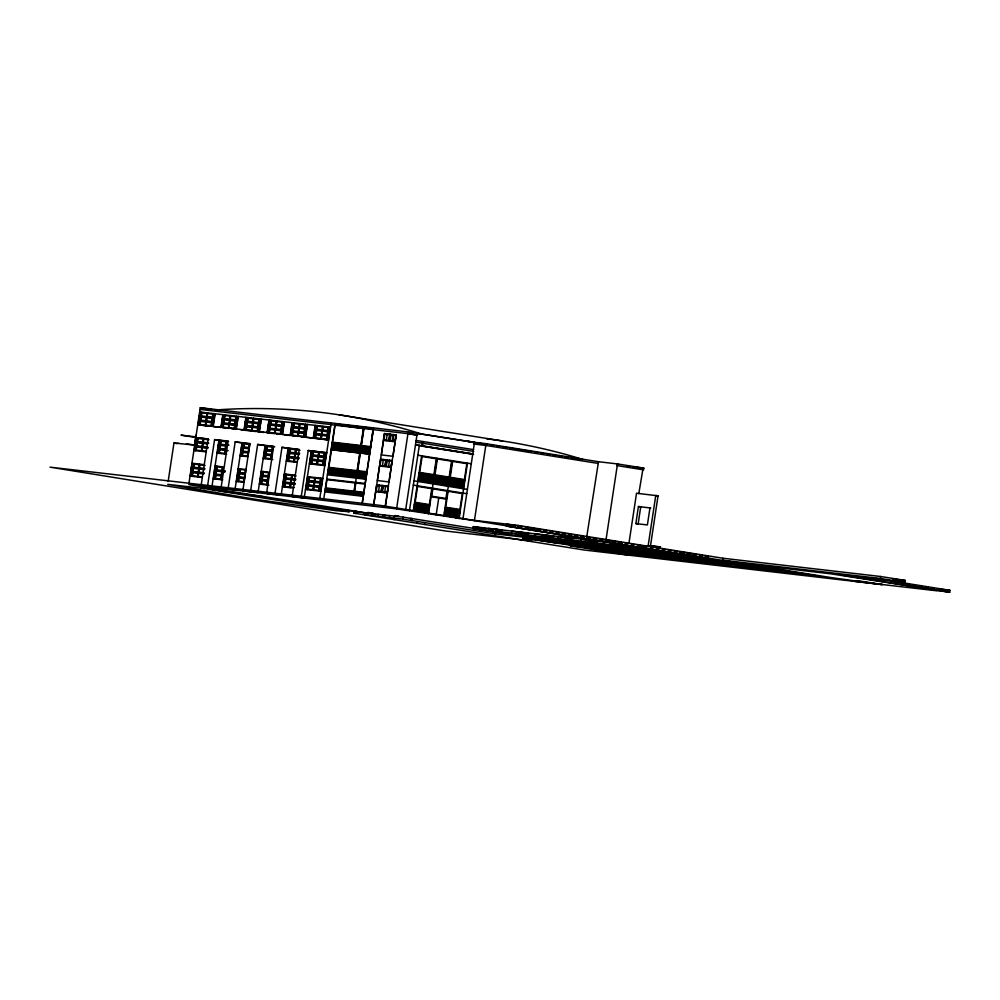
<?xml version="1.0" encoding="UTF-8"?>
<svg xmlns="http://www.w3.org/2000/svg" width="1000" height="1000" viewBox="0 0 1000 1000"><rect width="100%" height="100%" fill="white"/><g stroke="black" fill="none" stroke-linecap="round" stroke-linejoin="round"><path stroke-width="1.5" d="M378.562 492.013L379.4 485.138M382.438 466.362L383.275 459.5M386.312 440.725L387.15 433.85M384.725 492.725L385.55 485.85M388.6 467.075L389.438 460.213M168.175 481.3L173.962 442.987L195.238 445.163M194.375 445.825L195.987 435.163M188.975 483.212L200.287 407.7L408.575 431.987L474.5 442.4M190.413 475.525L191.525 468.162M195.463 450.625L196.762 442.075M200.662 417.05L199.275 416.887L198.162 424.25L199.55 424.4L200.637 416.438M191.975 476.312L193.912 463.488M195.85 450.675L197.787 437.85M199.725 425.025L201.675 412.212M197.75 476.975L199.688 464.162M201.625 451.337L203.562 438.512M205.5 425.7L207.438 412.875M204.15 486.413L201.062 485.925L208.162 438.913L195.863 437.625L208.05 439.038M213.212 413.55L211.275 426.362L197.812 424.812A1266.175 22.1 8.6 0 1 328.625 439.95L301.05 436.763M215.138 413.762L213.2 426.587L220.888 427.475L222.838 414.663M207.7 485.087L214.575 439.6L228.113 441.087L221.012 488.088L227.237 489.087M212.062 485.887L218.95 440.3L228.575 441.413M215.062 478.988L217 466.163M218.938 453.338L220.875 440.525M224.75 414.888L222.812 427.7L228.588 428.375L230.525 415.55M220.837 479.65L222.775 466.838L215.075 465.938M224.713 454.012L226.65 441.188M221.188 479.087L221.663 476.012M221.838 474.812L222.3 471.737L224.925 472.038M222.95 467.463L222.488 470.538L225.1 470.838M225.075 453.45L225.538 450.363L228.15 450.675M225.712 449.175L226.188 446.1M226.825 441.825L226.363 444.9L228.975 445.2M234.363 429.038L236.3 416.213M238.225 416.438L236.287 429.263L231.8 428.738M221.012 488.088L228.062 488.888L235.175 441.875L249.95 443.562L242.838 490.562L250.325 491.763M240.1 455.8L247.8 456.688L249.737 443.862L242.037 442.975L234.938 489.988L228.062 488.888M243.975 430.15L245.912 417.337M238.15 481.662L240.087 468.837M242.025 456.012L243.962 443.2M245.9 430.375L247.838 417.55M251.675 431.037L253.612 418.225M259.387 418.888L257.45 431.712L263.988 432.475M259.375 431.938L261.312 419.113M242.838 490.562L250.538 491.45L257.65 444.45L273.65 446.325L266.775 491.825M258.238 491.225L265.125 445.65L274.75 446.763M269 420L267.062 432.825L273.325 433.55M261.238 484.325L263.175 471.512M265.113 458.688L267.05 445.875M268.988 433.05L270.925 420.225M267 485L268.95 472.175L261.25 471.287M270.887 459.363L272.825 446.538M274.762 433.713L276.7 420.9M267.362 484.438L267.838 481.35M268.012 480.163L268.475 477.075M268.663 475.887L269.125 472.812M271.25 458.787L271.712 455.712M271.887 454.513L272.35 451.438M272.538 450.238L273 447.163M282.475 421.562L280.538 434.387L276.688 433.938M282.462 434.613L284.4 421.788M273.412 494.438L266.537 493.338L274.875 494.325L281.988 447.325L299.225 449.4L292.35 494.888M281.325 493.9L288.212 448.325L297.838 449.438M292.087 422.675L290.15 435.5L284 434.787M284.325 487L286.262 474.188M288.2 461.362L290.138 448.537M294.012 422.9L292.075 435.725L297.85 436.388L299.788 423.575M290.087 487.675L292.038 474.85M293.975 462.025L295.912 449.212M303.625 437.062L305.562 424.237M305.55 437.275L307.488 424.462M296.5 497.113L292.125 496.413L301.1 497.5L308.212 450.5L326.688 452.775L308.212 450.5M311.3 450.988L304.188 498L301.1 497.5M313.238 438.175L315.175 425.35M307.413 489.675L309.35 476.85M311.288 464.038L313.225 451.213M315.163 438.4L317.1 425.575M313.175 490.35L315.113 477.525M317.062 464.7L319 451.887M320.938 439.062L322.875 426.238M318.95 491.012L320.887 478.188M322.825 465.375L324.762 452.55M326.712 439.725L328.65 426.912M331.112 422.837L330.863 424.55L334.925 425.2M319.8 498.363L330.962 424.562L200.037 409.412M323.762 498.988L335.087 423.475M335.2 424.575L332.537 442.188L360.85 445.462L363.512 427.85L335.2 424.575L363.688 428.525M353.7 495.213L363.875 427.287M515.925 525.6L506.712 524.113L506.413 526.087L831.325 577.612L881.062 584.475L584.012 550L353.862 513.138L354.162 511.175L367.975 513.387M354.875 513.25L355.175 511.287M362.163 503.312L373.488 428.4L335.012 423.95M362.25 503.45L373.3 429.637M265.375 496.912L188.762 484.637L373.475 506.188L384.462 433.537L396.2 434.913L392.975 456.275L381.425 454.938L384.462 433.537M373.475 506.188L376.7 484.825L388.45 486.2L385.438 506.112M373.013 515.662L373.312 513.7M377.825 516.213L378.125 514.25M392.475 441.438L393.512 434.6M382.638 516.775L382.925 514.812M385.25 506L396.2 434.913M392.325 460.55L380.588 459.188L377.35 480.55L389.087 481.925L392.125 460.525M384.363 516.975L384.85 515.037M389.363 517.55L389.663 515.588M394.175 518.112L394.475 516.15M373.675 506.225L396.562 508.862L407.938 433.65L417.35 435.138L417.612 433.438M334.825 425.188L408.325 433.7L408.575 431.987M403.137 517.15L364.65 512.688L364.363 514.663L402.837 519.113L403.137 517.15L495.887 531.95L495.588 533.925M396.562 508.862L405.588 510.312L416.962 435.1M405.588 510.312L409.438 510.763L419.325 445.375L472.762 453.938L415.475 444.925L419.325 445.375M402.837 519.113L410.462 520.337L410.763 518.375M421.675 446.225L422.137 443.162L423.675 443.363M410.462 520.337L411.238 520.425L411.538 518.462M422.45 446.312L423.162 441.575M412 520.55L412.3 518.587M413.25 511.375L421.662 455.812M428.525 513.812L436.925 458.263M436.15 515.037L438.738 497.95M443.787 516.263L452.188 460.7M459.05 518.7L467.463 463.15M473.862 444.025L474.125 442.312L485.675 443.65L598.488 461.725L597.85 463.387M462.875 519.312L474.25 444.1L473.488 443.988L485.788 445.438L474.412 520.65L409.438 510.763M485.412 445.363L485.675 443.65M411.238 520.425L495.2 533.875L534.062 538.375L473 528.587L473.3 526.625L614.775 543.013M488.387 530.375L488.688 528.413L502.1 530.212L496.388 529.3L496.087 531.263L501.8 532.188L473 528.587M492.413 531.025L492.713 529.05M494.438 533.75L494.738 531.788M495.2 533.875L495.5 531.912M496.087 531.263L511.475 533.05L511.775 531.087L520.275 532.438M517.95 527.425L518.25 525.45L722.9 558.237L880.7 576.5L905.225 580.438L904.925 582.4L843.45 575.288L949.7 592.3L950 590.337L876.087 578.5M511.475 533.05L528.65 535.45L519.175 533.938L519.475 531.975L528.95 533.488L523.162 532.788M519.175 533.938L534.562 535.725L534.862 533.75L545.763 535.5M534.562 535.725L553.55 538.425L542.263 536.613L542.562 534.65L553.85 536.45L549.812 535.975M542.263 536.613L557.65 538.387L557.95 536.425L572.225 538.575M557.65 538.387L576.25 541.025L565.35 539.288L565.638 537.312L572.463 538.413M565.35 539.288L580.737 541.062L581.038 539.1L589.55 540.462M586.7 537.075L598.488 461.725M580.737 541.062L597.438 543.4L588.438 541.962L588.725 539.987M588.438 541.962L603.825 543.737L604.125 541.775M605.862 540.85L617.5 463.938L643.838 468.137L643.575 469.85L617.087 465.613M617.888 463.975L617.238 465.637M603.825 543.737L610.35 544.788L610.65 542.812M610.35 544.788L616.388 545.413L611.525 544.625L611.812 542.663M628.987 543.013L636.525 493.237L658.05 495.838L650.3 547.112L653.263 547.6M638.812 493.612L642.812 469.725M638.425 506.512L640.725 506.875L638.138 523.975L635.85 523.6L638.425 506.512L650.825 508.05M649.975 507.85L647.387 524.938L635.85 523.6M648 546.75L655.763 495.475L658.05 495.838M722.9 558.237L722.613 560.2L880.4 578.475L904.925 582.4M858.162 580.812L882.412 584.575L881.062 584.475M880.4 578.475L880.7 576.5M177.35 443.5L178.212 443.125M201.062 485.925L211.85 487.312M592.325 540.837L596.388 541.287M417.225 433.387L487.337 444.45M470.5 441.925L474.35 442.375L467 441.188L474.125 442.312M199.75 411.987L330.575 427.137M199.65 412.587L201.312 412.775L200.85 415.85L199.188 415.662M199.1 416.262L214.488 418.038M222.188 418.938L237.575 420.712M245.275 421.6L260.663 423.387M268.363 424.275L283.75 426.062M291.45 426.95L306.837 428.738M314.538 429.625L329.925 431.4M626.825 466.163L629.913 466.525M633.013 466.887L643.838 468.137M383.625 440.412L389.012 441.037L389.85 434.162M395.163 441.75L389.787 441.125L390.613 434.263M200.375 420.763L211.925 422.088M223.463 423.425L235.012 424.762M246.55 426.1L258.087 427.438M269.637 428.775L281.175 430.112M292.725 431.45L304.262 432.788M315.812 434.125L327.35 435.462M240.9 429.8L256.163 431.562M332.175 442.75L370.65 447.2M331.912 444.462L370.387 448.913M331.65 446.163L370.138 450.625M331.4 447.875L369.875 452.337M331.312 449.137L369.787 453.587M331.138 449.588L369.613 454.038M369.425 454.162L360.35 453.113L357.688 470.712L366.763 471.763M196.088 436.887L180.987 435.138L196.238 437.575M195.775 438.225L197.438 438.413L196.962 441.5L195.312 441.3M208.975 439.75L203.738 439.15L203.275 442.225L208.512 442.825M300.012 450.288L296.087 449.837L295.625 452.912L299.55 453.375M195.225 441.9L208.688 443.462M218.312 444.575L226 445.462M241.4 447.25L249.088 448.137M264.475 449.925L272.175 450.812M287.562 452.587L299.587 453.988M310.65 455.262L326.05 457.05M196.788 442.688L195.4 442.525L194.288 449.888L195.675 450.05M207.025 443.875L203.1 443.425L202.625 446.5L207.862 447.1M299.363 454.562L295.438 454.113L294.975 457.188L298.9 457.65M379.75 466.05L385.138 466.675L385.975 459.812M391.287 467.388L385.9 466.763L386.737 459.9M196.5 446.4L208.038 447.738M219.587 449.075L225.362 449.738M242.675 451.737L248.438 452.413M265.763 454.412L271.525 455.087M288.85 457.088L298.95 458.263M311.938 459.762L323.475 461.1M207.688 448.3L202.45 447.7L201.988 450.775L205.912 451.225M298.725 458.837L294.8 458.387L294.325 461.463L296.95 461.763M193.925 450.45L206.112 451.863M217.013 453.125L226.637 454.237M263.188 458.462L272.812 459.575M286.275 461.138L295.9 462.25M309.363 463.812L324.75 465.6M328.462 467.938L366.938 472.4M366.587 472.962L357.425 472.425L366.5 473.475M328.2 469.65L366.688 474.1M366.325 474.675L357.163 474.137L366.25 475.188M327.95 471.362L366.425 475.812M366.062 476.375L356.9 475.838L365.988 476.887M327.688 473.062L366.163 477.525M365.8 478.088L356.65 477.55L365.725 478.6M327.425 474.775L365.913 479.237M191.988 463.263L204.013 464.663M238.162 468.612L245.863 469.5L243.925 482.325L236.225 481.438M284.337 473.963L294.913 475.188M307.425 476.637L322.812 478.413M326.788 479.05L365.262 483.5M191.9 463.862L193.55 464.062L193.088 467.137L191.438 466.95M205.1 465.4L199.862 464.787L199.4 467.863L204.638 468.475M296.137 475.938L292.213 475.475L291.75 478.562L295.675 479.012M364.9 484.075L355.825 483.025L354.575 491.225L363.663 492.275M191.337 467.537L204.812 469.1M214.425 470.213L225.012 471.438M237.512 472.887L245.212 473.775M260.6 475.562L268.3 476.45M283.688 478.237L295.712 479.625M306.775 480.913L322.163 482.688M191.25 468.137L192.913 468.325L191.8 475.688L190.138 475.5M204.45 469.663L199.213 469.062L198.75 472.137L203.988 472.75M295.487 480.213L291.562 479.75L291.1 482.825L295.025 483.288M375.875 491.7L381.25 492.325L382.088 485.45M387.413 493.038L382.025 492.413L382.863 485.538M192.625 472.038L204.163 473.375M215.712 474.712L221.475 475.375M238.8 477.388L244.562 478.05M261.875 480.062L267.65 480.725M284.962 482.725L295.062 483.9M308.05 485.4L319.6 486.737M203.8 473.938L198.575 473.338L198.1 476.413L202.025 476.863M294.837 484.487L290.912 484.025L290.45 487.1L294.375 487.562M325.363 488.45L363.837 492.912M363.475 493.475L354.325 492.938L363.4 493.988M325.1 490.163L363.575 494.613M363.225 495.188L354.062 494.65L363.137 495.7M190.05 476.087L202.237 477.5M213.137 478.762L222.763 479.875M259.312 484.113L268.925 485.225M282.4 486.775L292.013 487.9M305.487 489.45L320.875 491.238M324.85 491.875L363.325 496.325M518.25 525.45L473.038 520.225L380.75 505.438L50 467.15L445.85 531.05L532.137 541M212.8 490.125L215.875 490.487M218.962 490.838L266.913 497.088L368.475 513.3L367.312 513.175M193.688 489.162L187.913 488.5L200.062 490.238M337.225 508.6L339.925 508.913M367.725 512.438L373.137 513.062M394.837 515.575L398.888 516.05M319.175 507.125L322.125 507.463M325.062 507.8L356.562 511.45L356.262 513.413L353.862 513.138M649.388 545.638L660.537 547L651.062 545.9M642.087 546.062L646.525 546.575M619.212 543.525L622.175 543.862M367.025 515.138L368.175 515.275M679.775 552.05L684.412 552.587L679.963 551.875M386.1 518.188L387.262 518.325M393.738 519.412L394.888 519.55M611.525 544.625L650 549.087M500.462 532.487L505.025 533.013M705.175 556.188L708.275 556.538M416.637 523.088L417.788 523.212M424.275 524.312L425.425 524.438M684.112 554.55L515.6 535.037L542.55 539.362L711.062 558.862L506.413 526.087M892.925 579.012L905.225 580.438M747.125 564.125L830.812 573.825L949.7 592.3M559.275 543.438L522.55 538.125L585.525 545.425L609.3 549.225L570.825 544.775M620.837 550.562L659.312 555.025L635.538 551.213L597.062 546.763L681.263 560.25M670.863 556.362L709.338 560.812L685.562 557L647.087 552.55L731.275 566.038M759.362 566.6L720.888 562.15L697.1 558.337L735.588 562.8L819.775 576.275L606.75 551.613M583.05 547.25L570.112 545.75L629.65 555.288M594.6 548.587L633.075 553.038L669.712 558.913M644.613 554.375L683.1 558.825L719.737 564.7M694.638 560.163L733.112 564.625L769.762 570.487M783.138 570.413L744.663 565.962L781.3 571.825M938.775 589.038L950 590.337M622.337 552.438L625.375 552.788M855.125 581.388L937.075 590.837M598.112 461.675L617.5 463.938M586.475 538.6L590.95 539.125M593.938 539.475L596.912 539.812M186.45 443.9L195.425 445.1M204.6 488.537L167.712 484.363L257.438 499.625L335.75 510.65L349.45 511.737L201.112 488.075M338.95 414.775L502.663 441M490.387 444.938L493.438 445.425M496.488 445.913L499.525 446.4M502.575 446.887L507.15 447.625M510.2 448.113L531.538 451.525M534.587 452.013L537.625 452.5M540.675 452.987L543.725 453.475M546.775 453.963L549.825 454.45M552.875 454.938L555.913 455.425M558.962 455.925L562.013 456.413M565.062 456.9L568.112 457.388M571.163 457.875L581.825 459.588M485.025 445.312L598.237 463.438M408.325 433.7L417.35 435.138M416.163 440.45L473.537 449.637M200.287 407.7L211.85 409.55M217.875 410.45L214.812 410.025A2734.738 1224.312 -80.9 0 1 419.3 433.263L421.175 433.85M416.037 442.175L473.75 451.425M423.225 446.362L473.6 454.425M417.837 455.2L471.275 463.762M281.988 447.325L288.212 448.325M257.65 444.45L265.125 445.65M235.175 441.875L242.037 442.975M214.575 439.6L218.95 440.3M419.075 472.912L464.875 480.25M418.812 474.613L464.613 481.95M418.55 476.325L464.35 483.663M418.3 478.038L464.1 485.375M418.038 479.75L463.837 487.088M413.963 480.838L467.4 489.4M413.312 485.112L466.75 493.675M431.112 496.725L446.375 499.162M414.55 502.825L429.812 505.262M445.075 507.713L460.35 510.163M414.288 504.538L429.55 506.975M444.825 509.425L460.087 511.863M894.25 581.962L897.337 582.463M900.413 582.95L903.5 583.45M906.575 583.938L909.65 584.438M912.738 584.925L915.812 585.425M918.888 585.913L921.975 586.413M925.05 586.9L928.138 587.4M931.213 587.888L934.287 588.387M414.025 506.238L429.3 508.688M444.562 511.138L459.825 513.575M413.775 507.95L429.038 510.4M444.3 512.837L459.575 515.288M519 526.087L522.062 526.575M525.138 527.075L540.5 529.525M543.575 530.025L546.638 530.513M549.712 531.013L552.788 531.5M555.85 531.987L558.925 532.487M562 532.975L565.075 533.462M568.138 533.962L571.213 534.45M574.288 534.938L577.362 535.438M580.425 535.925L583.5 536.425M586.575 536.912L589.637 537.4M592.712 537.9L595.788 538.387M598.862 538.875L621.9 542.575M624.963 543.062L628.038 543.55M631.112 544.05L634.188 544.538M637.25 545.025L646.462 546.5M656.225 548.075L659.2 548.55M662.163 549.025L665.125 549.5M668.1 549.975L671.062 550.45M674.025 550.925L677 551.4M685.913 552.825L696.388 554.5M699.388 554.987L702.375 555.462M705.375 555.938L708.363 556.425M413.512 509.663L428.775 512.1M444.05 514.55L459.312 517M474.412 520.65L584.938 538.362M593.237 540.712L596.237 541.188M274.875 494.325L281.1 495.325M473.3 526.625L485.513 528.587M488.562 529.075L491.613 529.562M250.538 491.45L258.012 492.65M657.3 556.987L658.988 557.25L647.837 555.887L649.513 556.163M547.038 540.962L631.237 554.45M535.5 539.625L619.7 553.112M371.05 513.875L375.65 514.612M173.962 442.987L176.8 443.562M486.6 438.812A2734.738 1224.312 -80.9 0 1 583.013 459.487M192.8 472.663L192.338 475.75L197.562 476.35L198.038 473.275L192.8 472.663M193.45 468.4L192.975 471.475L198.212 472.075L198.675 469L193.45 468.4M194.088 464.125L193.625 467.2L198.863 467.8L199.325 464.725L194.088 464.125M196.675 447.025L196.213 450.1L201.45 450.712L201.912 447.638L196.675 447.025M197.325 442.75L196.863 445.825L202.087 446.438L202.562 443.363L197.325 442.75M197.975 438.475L197.5 441.562L202.738 442.163L203.2 439.087L197.975 438.475M200.55 421.388L200.087 424.462L205.325 425.062L205.787 421.987L200.55 421.388M201.2 417.113L200.738 420.188L205.975 420.8L206.438 417.713L201.2 417.113M201.85 412.837L201.388 415.913L206.612 416.525L207.075 413.45L201.85 412.837M206.325 422.05L205.863 425.125L211.1 425.737L211.562 422.663L206.325 422.05M206.975 417.775L206.513 420.863L211.737 421.463L212.213 418.387L206.975 417.775M207.625 413.512L207.15 416.587L212.387 417.188L212.85 414.113L207.625 413.512M212.75 418.45L211.637 425.8L213.012 425.962L214.125 418.612L212.75 418.45M213.388 414.175L212.925 417.25L214.312 417.413L214.775 414.338L213.388 414.175M214.613 470.838L213.5 478.2L214.887 478.363L216 471L214.613 470.838M215.25 466.575L214.788 469.65L216.175 469.812L216.637 466.737L215.25 466.575M218.487 445.2L217.375 452.562L218.762 452.725L219.875 445.363L218.487 445.2M219.137 440.925L218.663 444.012L220.05 444.162L220.512 441.087L219.137 440.925M222.362 419.562L221.25 426.912L222.638 427.075L223.75 419.712L222.362 419.562M223.012 415.288L222.55 418.363L223.925 418.525L224.4 415.45L223.012 415.288M215.888 475.337L215.425 478.413L220.65 479.025L221.125 475.95L215.888 475.337M216.537 471.062L216.062 474.15L221.3 474.75L221.762 471.675L216.537 471.062M217.175 466.788L216.713 469.875L221.95 470.475L222.413 467.4L217.175 466.788M219.762 449.7L219.3 452.775L224.537 453.387L225 450.3L219.762 449.7M220.413 445.425L219.95 448.5L225.175 449.113L225.637 446.037L220.413 445.425M221.062 441.15L220.588 444.225L225.825 444.837L226.287 441.763L221.062 441.15M223.637 424.062L223.175 427.137L228.412 427.738L228.875 424.663L223.637 424.062M224.288 419.787L223.825 422.863L229.05 423.462L229.525 420.387L224.288 419.787M224.938 415.513L224.475 418.587L229.7 419.2L230.162 416.112L224.938 415.513M229.412 424.725L228.95 427.8L234.188 428.413L234.65 425.337L229.412 424.725M230.062 420.45L229.6 423.525L234.825 424.137L235.287 421.062L230.062 420.45M230.712 416.175L230.238 419.263L235.475 419.862L235.938 416.788L230.712 416.175M235.837 421.125L234.725 428.475L236.1 428.638L237.213 421.287L235.837 421.125M236.475 416.85L236.012 419.925L237.4 420.087L237.862 417.013L236.475 416.85M237.7 473.512L236.575 480.875L237.975 481.037L239.088 473.675L237.7 473.512M238.337 469.25L237.875 472.325L239.262 472.475L239.725 469.4L238.337 469.25M241.575 447.875L240.463 455.238L241.85 455.387L242.963 448.038L241.575 447.875M242.225 443.6L241.75 446.675L243.137 446.838L243.6 443.762L242.225 443.6M245.45 422.225L244.338 429.588L245.725 429.75L246.838 422.388L245.45 422.225M246.1 417.962L245.637 421.037L247.013 421.2L247.488 418.125L246.1 417.962M238.975 478.013L238.512 481.087L243.738 481.7L244.2 478.625L238.975 478.013M239.625 473.738L239.15 476.812L244.387 477.425L244.85 474.35L239.625 473.738M240.263 469.462L239.8 472.537L245.037 473.15L245.5 470.075L240.263 469.462M242.85 452.375L242.387 455.45L247.613 456.05L248.088 452.975L242.85 452.375M243.5 448.1L243.038 451.175L248.263 451.788L248.725 448.7L243.5 448.1M244.137 443.825L243.675 446.9L248.912 447.512L249.375 444.438L244.137 443.825M246.725 426.737L246.262 429.812L251.5 430.412L251.962 427.337L246.725 426.737M247.375 422.463L246.912 425.538L252.138 426.138L252.613 423.062L247.375 422.463M248.025 418.188L247.55 421.262L252.787 421.863L253.25 418.787L248.025 418.188M252.5 427.4L252.037 430.475L257.262 431.087L257.738 428L252.5 427.4M253.15 423.125L252.688 426.2L257.913 426.812L258.375 423.738L253.15 423.125M253.787 418.85L253.325 421.925L258.562 422.537L259.025 419.462L253.787 418.85M258.913 423.8L257.812 431.15L259.188 431.3L260.3 423.95L258.913 423.8M259.562 419.525L259.1 422.6L260.487 422.762L260.95 419.675L259.562 419.525M260.775 476.188L259.662 483.55L261.062 483.713L262.175 476.35L260.775 476.188M261.425 471.912L260.963 474.988L262.35 475.15L262.812 472.075L261.425 471.912M264.662 450.538L263.55 457.9L264.938 458.062L266.05 450.7L264.662 450.538M265.3 446.275L264.837 449.35L266.225 449.513L266.688 446.438L265.3 446.275M268.538 424.9L267.425 432.262L268.812 432.425L269.925 425.062L268.538 424.9M269.188 420.637L268.725 423.713L270.1 423.875L270.575 420.8L269.188 420.637M262.062 480.688L261.6 483.762L266.825 484.375L267.288 481.287L262.062 480.688M262.7 476.413L262.238 479.487L267.475 480.1L267.938 477.013L262.7 476.413M263.35 472.137L262.887 475.213L268.125 475.825L268.587 472.75L263.35 472.137M265.938 455.05L265.475 458.125L270.7 458.725L271.175 455.65L265.938 455.05M266.588 450.775L266.112 453.85L271.35 454.45L271.812 451.375L266.588 450.775M267.225 446.5L266.762 449.575L272 450.175L272.462 447.1L267.225 446.5M269.812 429.4L269.35 432.475L274.587 433.088L275.05 430.012L269.812 429.4M270.462 425.125L270 428.212L275.225 428.812L275.7 425.737L270.462 425.125M271.112 420.863L270.637 423.938L275.875 424.538L276.337 421.463L271.112 420.863M275.587 430.075L275.125 433.15L280.35 433.75L280.825 430.675L275.587 430.075M276.238 425.8L275.763 428.875L281 429.487L281.462 426.4L276.238 425.8M276.875 421.525L276.413 424.6L281.65 425.213L282.113 422.137L276.875 421.525M282 426.463L280.887 433.812L282.275 433.975L283.387 426.625L282 426.463M282.65 422.188L282.188 425.275L283.575 425.425L284.037 422.35L282.65 422.188M283.863 478.862L282.75 486.213L284.15 486.375L285.262 479.012L283.863 478.862M284.513 474.588L284.05 477.663L285.438 477.825L285.9 474.75L284.513 474.588M287.75 453.212L286.637 460.575L288.025 460.737L289.137 453.375L287.75 453.212M288.387 448.95L287.925 452.025L289.312 452.188L289.775 449.113L288.387 448.95M291.625 427.575L290.512 434.938L291.9 435.1L293.012 427.738L291.625 427.575M292.275 423.312L291.8 426.388L293.188 426.55L293.65 423.462L292.275 423.312M285.15 483.363L284.675 486.438L289.913 487.038L290.375 483.963L285.15 483.363M285.788 479.087L285.325 482.163L290.562 482.762L291.025 479.688L285.788 479.087M286.438 474.812L285.975 477.887L291.212 478.5L291.675 475.412L286.438 474.812M289.025 457.713L288.562 460.8L293.788 461.4L294.262 458.325L289.025 457.713M289.675 453.45L289.2 456.525L294.438 457.125L294.9 454.05L289.675 453.45M290.312 449.175L289.85 452.25L295.087 452.85L295.55 449.775L290.312 449.175M292.9 432.075L292.438 435.15L297.675 435.763L298.137 432.688L292.9 432.075M293.55 427.8L293.087 430.875L298.312 431.488L298.775 428.413L293.55 427.8M294.2 423.525L293.725 426.613L298.962 427.212L299.425 424.137L294.2 423.525M298.675 432.75L298.212 435.825L303.438 436.425L303.913 433.35L298.675 432.75M299.325 428.475L298.85 431.55L304.088 432.15L304.55 429.075L299.325 428.475M299.962 424.2L299.5 427.275L304.738 427.875L305.2 424.8L299.962 424.2M305.087 429.137L303.975 436.488L305.363 436.65L306.475 429.3L305.087 429.137M305.738 424.862L305.275 427.938L306.663 428.1L307.125 425.025L305.738 424.862M306.95 481.525L305.837 488.888L307.225 489.05L308.337 481.688L306.95 481.525M307.6 477.262L307.137 480.337L308.525 480.5L308.988 477.425L307.6 477.262M310.837 455.887L309.713 463.25L311.112 463.413L312.225 456.05L310.837 455.887M311.475 451.625L311.012 454.7L312.4 454.862L312.863 451.788L311.475 451.625M314.713 430.25L313.6 437.612L314.988 437.775L316.1 430.412L314.713 430.25M315.363 425.975L314.887 429.062L316.275 429.212L316.737 426.138L315.363 425.975M308.238 486.037L307.762 489.113L313 489.712L313.463 486.637L308.238 486.037M308.875 481.763L308.412 484.837L313.65 485.438L314.113 482.362L308.875 481.763M309.525 477.488L309.062 480.562L314.288 481.163L314.762 478.088L309.525 477.488M312.113 460.387L311.65 463.462L316.875 464.075L317.337 461L312.113 460.387M312.762 456.112L312.288 459.2L317.525 459.8L317.987 456.725L312.762 456.112M313.4 451.85L312.938 454.925L318.175 455.525L318.637 452.45L313.4 451.85M315.988 434.75L315.525 437.825L320.75 438.438L321.225 435.35L315.988 434.75M316.637 430.475L316.175 433.55L321.4 434.162L321.863 431.087L316.637 430.475M317.275 426.2L316.812 429.275L322.05 429.888L322.512 426.812L317.275 426.2M314 486.7L313.538 489.775L318.775 490.387L319.237 487.3L314 486.7M314.65 482.425L314.188 485.5L319.413 486.112L319.887 483.038L314.65 482.425M315.3 478.15L314.837 481.225L320.062 481.838L320.525 478.762L315.3 478.15M317.887 461.062L317.413 464.137L322.65 464.738L323.113 461.662L317.887 461.062M318.525 456.788L318.062 459.862L323.3 460.462L323.762 457.388L318.525 456.788M319.175 452.512L318.712 455.588L323.938 456.2L324.412 453.113L319.175 452.512M321.763 435.412L321.3 438.5L326.525 439.1L326.987 436.025L321.763 435.412M322.413 431.15L321.938 434.225L327.175 434.825L327.638 431.75L322.413 431.15M323.05 426.875L322.587 429.95L327.825 430.55L328.288 427.475L323.05 426.875M320.425 483.1L319.312 490.45L320.7 490.6L321.812 483.25L320.425 483.1M321.075 478.825L320.6 481.9L321.987 482.062L322.45 478.988L321.075 478.825M324.3 457.45L323.188 464.8L324.575 464.963L325.688 457.612L324.3 457.45M324.95 453.175L324.487 456.262L325.863 456.413L326.337 453.338L324.95 453.175M328.175 431.812L327.062 439.162L328.45 439.325L329.562 431.975L328.175 431.812M328.825 427.537L328.363 430.613L329.75 430.775L330.213 427.7L328.825 427.537M325.288 490.788L353.6 494.075L325.288 490.788M325.538 489.087L353.862 492.362L325.538 489.087M326.962 479.675L325.725 487.887L354.038 491.163L355.288 482.962L326.962 479.675M327.863 473.7L356.188 476.975L327.863 473.7M328.125 471.987L356.45 475.262L328.125 471.987M328.387 470.275L356.7 473.562L328.387 470.275M328.638 468.575L356.962 471.85L328.638 468.575M331.488 449.762L328.825 467.375L357.137 470.65L359.8 453.05L331.488 449.762M331.575 448.512L359.9 451.788L331.575 448.512M331.838 446.8L360.15 450.075L331.838 446.8M332.088 445.087L360.412 448.363L332.088 445.087M332.35 443.375L360.675 446.662L332.35 443.375M360.438 451.85L369.513 452.9L360.438 451.85M360.688 450.138L369.775 451.188L360.688 450.138M360.95 448.425L370.025 449.475L360.95 448.425M361.213 446.725L370.288 447.775L361.213 446.725M364.05 427.912L361.388 445.525L370.475 446.575L373.137 428.963L364.05 427.912M377.088 485.487L376.225 491.125L381.075 491.688L381.925 486.05L377.088 485.487M380.962 459.85L380.112 465.487L384.95 466.05L385.812 460.412L380.962 459.85M384.837 434.2L383.988 439.85L388.837 440.412L389.688 434.762L384.837 434.2M383.237 486.2L382.388 491.838L387.238 492.4L388.088 486.763L383.237 486.2M387.113 460.562L386.262 466.2L391.112 466.763L391.962 461.125L387.113 460.562M391 434.913L390.138 440.562L392.3 440.812L393.15 435.163L391 434.913M393.688 435.225L392.837 440.875L394.988 441.125L395.838 435.475L393.688 435.225M413.963 510.35L428.075 513.125L413.963 510.35M414.212 508.638L428.338 511.425L414.212 508.638M414.475 506.925L428.6 509.712L414.475 506.925M414.712 505.175L428.875 508.038L414.712 505.175M414.988 503.512L429.113 506.287L414.988 503.512M417.575 486.413L415.175 502.312L429.375 504.588L431.775 488.688L417.575 486.413M418.475 480.425L432.6 483.212L418.475 480.425M418.738 478.725L432.863 481.512L418.738 478.725M419 477.013L433.125 479.8L419 477.013M419.263 475.3L433.375 478.088L419.263 475.3M419.513 473.587L433.638 476.375L419.513 473.587M422.1 456.5L419.7 472.4L433.9 474.675L436.3 458.775L422.1 456.5M432.837 488.862L431.737 496.213L445.925 498.488L447.038 491.138L432.837 488.862M433.75 482.875L447.863 485.662L433.75 482.875M434.012 481.163L448.125 483.95L434.012 481.163M434.263 479.45L448.387 482.238L434.263 479.45M434.525 477.75L448.65 480.538L434.525 477.75M434.787 476.037L448.9 478.825L434.787 476.037M437.362 458.938L434.963 474.837L449.162 477.113L451.562 461.213L437.362 458.938M444.487 515.237L458.612 518.025L444.487 515.237M444.75 513.525L458.875 516.312L444.75 513.525M445.012 511.812L459.125 514.6L445.012 511.812M445.262 510.112L459.387 512.9L445.262 510.112M445.525 508.4L459.65 511.188L445.525 508.4M448.113 491.3L445.7 507.2L459.9 509.475L462.312 493.575L448.113 491.3M449.012 485.325L463.137 488.113L449.012 485.325M449.275 483.612L463.4 486.4L449.275 483.612M449.538 481.9L463.65 484.688L449.538 481.9M449.787 480.188L463.913 482.975L449.787 480.188M450.05 478.488L464.175 481.275L450.05 478.488M452.638 461.388L450.225 477.287L464.425 479.562L466.838 463.663L452.638 461.388"/></g></svg>
